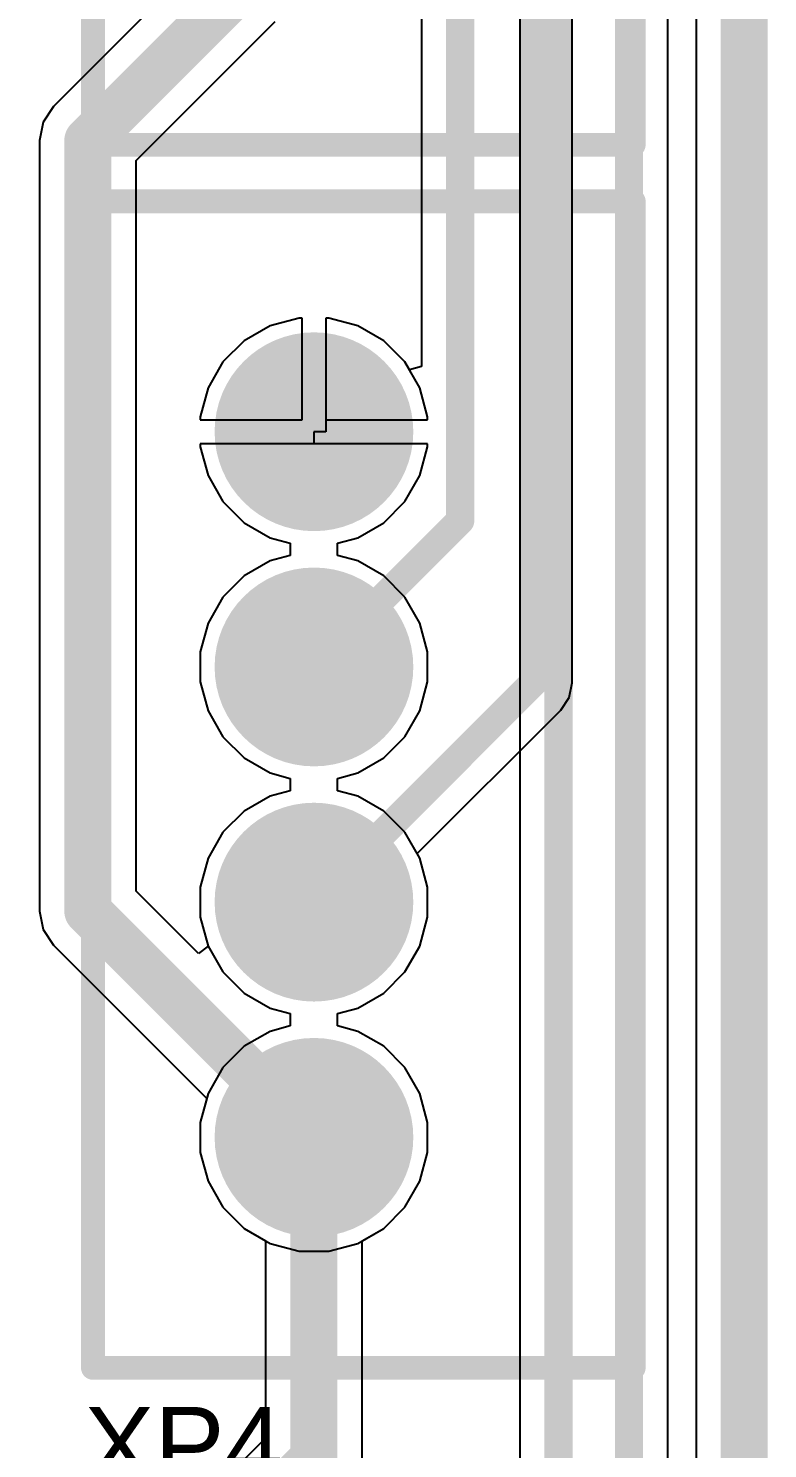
# Model space of a CAD drawing. Header units: inches. Extents: x -0.01 to 4.3, y -0.01 to 7.88.
# Drawn here: x 3.995 to 4.304, y 3.334 to 3.929 of the extents above; entities that cross this region are included whole.
import ezdxf

# ---------------------------------------------------------------- set-up
doc = ezdxf.new("R2010")
doc.units = ezdxf.units.IN
doc.header["$MEASUREMENT"] = 0
for name, color, linetype in [('Bottom Layer', 5, 'Continuous'), ('Bottom Solder', 6, 'Continuous'), ('Mechanical 1', 6, 'Continuous'), ('Multi-Layer', 9, 'Continuous'), ('Pad Holes', 156, 'Continuous'), ('Top Layer', 1, 'Continuous'), ('Top Overlay', 2, 'Continuous'), ('Top Solder', 216, 'Continuous')]:
    doc.layers.add(name, color=color, linetype=linetype)
doc.styles.add('Arial', font='', dxfattribs={"height": 0.2})
doc.styles.get('Arial').set_extended_font_data('Arial')

# ---------------------------------------------------------------- blocks, each defined once
blk = doc.blocks.new('JST_4____13')
at = {"layer": 'Bottom Layer'}
h = blk.add_hatch(color=5, dxfattribs=at)
edge = h.paths.add_edge_path()
edge.add_arc((0, 0), 0.0376, 0, 360)
h = blk.add_hatch(color=5, dxfattribs=at)
edge = h.paths.add_edge_path()
edge.add_arc((0.09843, 0), 0.0376, 0, 360)
h = blk.add_hatch(color=5, dxfattribs=at)
edge = h.paths.add_edge_path()
edge.add_arc((0.19685, 0), 0.0376, 0, 360)
h = blk.add_hatch(color=5, dxfattribs=at)
edge = h.paths.add_edge_path()
edge.add_arc((0.29528, 0), 0.0376, 0, 360)
at = {"layer": 'Bottom Solder'}
h = blk.add_hatch(color=6, dxfattribs=at)
edge = h.paths.add_edge_path()
edge.add_arc((0, 0), 0.0416, 0, 360)
h = blk.add_hatch(color=6, dxfattribs=at)
edge = h.paths.add_edge_path()
edge.add_arc((0.09843, 0), 0.0416, 0, 360)
h = blk.add_hatch(color=6, dxfattribs=at)
edge = h.paths.add_edge_path()
edge.add_arc((0.19685, 0), 0.0416, 0, 360)
h = blk.add_hatch(color=6, dxfattribs=at)
edge = h.paths.add_edge_path()
edge.add_arc((0.29528, 0), 0.0416, 0, 360)
at = {"layer": 'Multi-Layer'}
h = blk.add_hatch(color=9, dxfattribs=at)
edge = h.paths.add_edge_path()
edge.add_arc((0, 0), 0.0376, 0, 360)
h = blk.add_hatch(color=9, dxfattribs=at)
edge = h.paths.add_edge_path()
edge.add_arc((0.09843, 0), 0.0376, 0, 360)
h = blk.add_hatch(color=9, dxfattribs=at)
edge = h.paths.add_edge_path()
edge.add_arc((0.19685, 0), 0.0376, 0, 360)
h = blk.add_hatch(color=9, dxfattribs=at)
edge = h.paths.add_edge_path()
edge.add_arc((0.29528, 0), 0.0376, 0, 360)
at = {"layer": 'Pad Holes'}
h = blk.add_hatch(color=7, dxfattribs=at)
edge = h.paths.add_edge_path()
edge.add_arc((0, 0), 0.02559, 0, 360)
h = blk.add_hatch(color=7, dxfattribs=at)
edge = h.paths.add_edge_path()
edge.add_arc((0.09843, 0), 0.02559, 0, 360)
h = blk.add_hatch(color=7, dxfattribs=at)
edge = h.paths.add_edge_path()
edge.add_arc((0.19685, 0), 0.02559, 0, 360)
h = blk.add_hatch(color=7, dxfattribs=at)
edge = h.paths.add_edge_path()
edge.add_arc((0.29528, 0), 0.02559, 0, 360)
at = {"layer": 'Top Layer'}
h = blk.add_hatch(color=1, dxfattribs=at)
edge = h.paths.add_edge_path()
edge.add_arc((0, 0), 0.0376, 0, 360)
h = blk.add_hatch(color=1, dxfattribs=at)
edge = h.paths.add_edge_path()
edge.add_arc((0.09843, 0), 0.0376, 0, 360)
h = blk.add_hatch(color=1, dxfattribs=at)
edge = h.paths.add_edge_path()
edge.add_arc((0.19685, 0), 0.0376, 0, 360)
h = blk.add_hatch(color=1, dxfattribs=at)
edge = h.paths.add_edge_path()
edge.add_arc((0.29528, 0), 0.0376, 0, 360)
at = {"layer": 'Top Solder'}
h = blk.add_hatch(color=216, dxfattribs=at)
edge = h.paths.add_edge_path()
edge.add_arc((0, 0), 0.0416, 0, 360)
h = blk.add_hatch(color=216, dxfattribs=at)
edge = h.paths.add_edge_path()
edge.add_arc((0.09843, 0), 0.0416, 0, 360)
h = blk.add_hatch(color=216, dxfattribs=at)
edge = h.paths.add_edge_path()
edge.add_arc((0.19685, 0), 0.0416, 0, 360)
h = blk.add_hatch(color=216, dxfattribs=at)
edge = h.paths.add_edge_path()
edge.add_arc((0.29528, 0), 0.0416, 0, 360)
at = {"layer": 'Top Overlay'}
for points in [[(-0.09646, 0.09252, 0.01, 0.01, 0), (-0.09646, -0.13386, 0.01, 0.01, 0)], [(-0.09646, 0.09252, 0.01, 0.01, 0), (0.39173, 0.09252, 0.01, 0.01, 0)], [(0.39173, 0.09252, 0.01, 0.01, 0), (0.39173, -0.13386, 0.01, 0.01, 0)], [(-0.09646, -0.13386, 0.01, 0.01, 0), (0.39173, -0.13386, 0.01, 0.01, 0)]]:
    blk.add_lwpolyline(points, format="xyseb", dxfattribs=at)
for points in [[(-0.09896, 0.09252, 0.005, 0.005, 1), (-0.09396, 0.09252, 0.005, 0.005, 1)], [(-0.09896, 0.09252, 0.005, 0.005, 1), (-0.09396, 0.09252, 0.005, 0.005, 1)], [(0.38923, 0.09252, 0.005, 0.005, 1), (0.39423, 0.09252, 0.005, 0.005, 1)], [(0.38923, 0.09252, 0.005, 0.005, 1), (0.39423, 0.09252, 0.005, 0.005, 1)], [(-0.09896, -0.13386, 0.005, 0.005, 1), (-0.09396, -0.13386, 0.005, 0.005, 1)], [(-0.09896, -0.13386, 0.005, 0.005, 1), (-0.09396, -0.13386, 0.005, 0.005, 1)], [(0.38923, -0.13386, 0.005, 0.005, 1), (0.39423, -0.13386, 0.005, 0.005, 1)], [(0.38923, -0.13386, 0.005, 0.005, 1), (0.39423, -0.13386, 0.005, 0.005, 1)]]:
    blk.add_lwpolyline(points, format="xyseb", close=True, dxfattribs=at)
blk = doc.blocks.new('JST_4____15')
at = {"layer": 'Bottom Layer'}
h = blk.add_hatch(color=5, dxfattribs=at)
edge = h.paths.add_edge_path()
edge.add_arc((0, 0), 0.0376, 0, 360)
h = blk.add_hatch(color=5, dxfattribs=at)
edge = h.paths.add_edge_path()
edge.add_arc((0.09843, 0), 0.0376, 0, 360)
h = blk.add_hatch(color=5, dxfattribs=at)
edge = h.paths.add_edge_path()
edge.add_arc((0.19685, 0), 0.0376, 0, 360)
h = blk.add_hatch(color=5, dxfattribs=at)
edge = h.paths.add_edge_path()
edge.add_arc((0.29528, 0), 0.0376, 0, 360)
at = {"layer": 'Bottom Solder'}
h = blk.add_hatch(color=6, dxfattribs=at)
edge = h.paths.add_edge_path()
edge.add_arc((0, 0), 0.0416, 0, 360)
h = blk.add_hatch(color=6, dxfattribs=at)
edge = h.paths.add_edge_path()
edge.add_arc((0.09843, 0), 0.0416, 0, 360)
h = blk.add_hatch(color=6, dxfattribs=at)
edge = h.paths.add_edge_path()
edge.add_arc((0.19685, 0), 0.0416, 0, 360)
h = blk.add_hatch(color=6, dxfattribs=at)
edge = h.paths.add_edge_path()
edge.add_arc((0.29528, 0), 0.0416, 0, 360)
at = {"layer": 'Multi-Layer'}
h = blk.add_hatch(color=9, dxfattribs=at)
edge = h.paths.add_edge_path()
edge.add_arc((0, 0), 0.0376, 0, 360)
h = blk.add_hatch(color=9, dxfattribs=at)
edge = h.paths.add_edge_path()
edge.add_arc((0.09843, 0), 0.0376, 0, 360)
h = blk.add_hatch(color=9, dxfattribs=at)
edge = h.paths.add_edge_path()
edge.add_arc((0.19685, 0), 0.0376, 0, 360)
h = blk.add_hatch(color=9, dxfattribs=at)
edge = h.paths.add_edge_path()
edge.add_arc((0.29528, 0), 0.0376, 0, 360)
at = {"layer": 'Pad Holes'}
h = blk.add_hatch(color=7, dxfattribs=at)
edge = h.paths.add_edge_path()
edge.add_arc((0, 0), 0.02559, 0, 360)
h = blk.add_hatch(color=7, dxfattribs=at)
edge = h.paths.add_edge_path()
edge.add_arc((0.09843, 0), 0.02559, 0, 360)
h = blk.add_hatch(color=7, dxfattribs=at)
edge = h.paths.add_edge_path()
edge.add_arc((0.19685, 0), 0.02559, 0, 360)
h = blk.add_hatch(color=7, dxfattribs=at)
edge = h.paths.add_edge_path()
edge.add_arc((0.29528, 0), 0.02559, 0, 360)
at = {"layer": 'Top Layer'}
h = blk.add_hatch(color=1, dxfattribs=at)
edge = h.paths.add_edge_path()
edge.add_arc((0, 0), 0.0376, 0, 360)
h = blk.add_hatch(color=1, dxfattribs=at)
edge = h.paths.add_edge_path()
edge.add_arc((0.09843, 0), 0.0376, 0, 360)
h = blk.add_hatch(color=1, dxfattribs=at)
edge = h.paths.add_edge_path()
edge.add_arc((0.19685, 0), 0.0376, 0, 360)
h = blk.add_hatch(color=1, dxfattribs=at)
edge = h.paths.add_edge_path()
edge.add_arc((0.29528, 0), 0.0376, 0, 360)
at = {"layer": 'Top Solder'}
h = blk.add_hatch(color=216, dxfattribs=at)
edge = h.paths.add_edge_path()
edge.add_arc((0, 0), 0.0416, 0, 360)
h = blk.add_hatch(color=216, dxfattribs=at)
edge = h.paths.add_edge_path()
edge.add_arc((0.09843, 0), 0.0416, 0, 360)
h = blk.add_hatch(color=216, dxfattribs=at)
edge = h.paths.add_edge_path()
edge.add_arc((0.19685, 0), 0.0416, 0, 360)
h = blk.add_hatch(color=216, dxfattribs=at)
edge = h.paths.add_edge_path()
edge.add_arc((0.29528, 0), 0.0416, 0, 360)
at = {"layer": 'Top Overlay'}
for points in [[(-0.09646, 0.09252, 0.01, 0.01, 0), (0.39173, 0.09252, 0.01, 0.01, 0)], [(-0.09646, 0.09252, 0.01, 0.01, 0), (-0.09646, -0.13386, 0.01, 0.01, 0)], [(0.39173, 0.09252, 0.01, 0.01, 0), (0.39173, -0.13386, 0.01, 0.01, 0)], [(-0.09646, -0.13386, 0.01, 0.01, 0), (0.39173, -0.13386, 0.01, 0.01, 0)]]:
    blk.add_lwpolyline(points, format="xyseb", dxfattribs=at)
for points in [[(-0.09896, 0.09252, 0.005, 0.005, 1), (-0.09396, 0.09252, 0.005, 0.005, 1)], [(-0.09896, 0.09252, 0.005, 0.005, 1), (-0.09396, 0.09252, 0.005, 0.005, 1)], [(0.38923, 0.09252, 0.005, 0.005, 1), (0.39423, 0.09252, 0.005, 0.005, 1)], [(0.38923, 0.09252, 0.005, 0.005, 1), (0.39423, 0.09252, 0.005, 0.005, 1)], [(-0.09896, -0.13386, 0.005, 0.005, 1), (-0.09396, -0.13386, 0.005, 0.005, 1)], [(-0.09896, -0.13386, 0.005, 0.005, 1), (-0.09396, -0.13386, 0.005, 0.005, 1)], [(0.38923, -0.13386, 0.005, 0.005, 1), (0.39423, -0.13386, 0.005, 0.005, 1)], [(0.38923, -0.13386, 0.005, 0.005, 1), (0.39423, -0.13386, 0.005, 0.005, 1)]]:
    blk.add_lwpolyline(points, format="xyseb", close=True, dxfattribs=at)

msp = doc.modelspace()

# ---------------------------------------------------------------- linework, layer by layer
at = {"layer": 'Bottom Layer'}
for p, q in [((4.27419, 5.11091), (4.27419, 0.11899)), ((4.22222, 3.65482), (4.22222, 4.18667)), ((4.06926, 3.96008), (4.00518, 3.896)), ((4.15918, 3.94913), (4.15918, 3.78709)), ((4.03972, 3.87331), (4.09787, 3.93147)), ((4.00518, 3.896), (4.0008, 3.88944)), ((4.0008, 3.88944), (3.99926, 3.88169)), ((3.99926, 3.88169), (3.99926, 3.55925)), ((4.03972, 3.56763), (4.03972, 3.87331)), ((4.0958, 3.8042), (4.08495, 3.79793)), ((4.10791, 3.80744), (4.0958, 3.8042)), ((4.10917, 3.80744), (4.10791, 3.80744)), ((4.10917, 3.76484), (4.10917, 3.80744)), ((4.12044, 3.80744), (4.11917, 3.80744)), ((4.11917, 3.80744), (4.11917, 3.75984)), ((4.13255, 3.8042), (4.12044, 3.80744)), ((4.1434, 3.79793), (4.13255, 3.8042)), ((4.08495, 3.79793), (4.07608, 3.78907)), ((4.15226, 3.78907), (4.1434, 3.79793)), ((4.07608, 3.78907), (4.06982, 3.77821)), ((4.15418, 3.78575), (4.15226, 3.78907)), ((4.15918, 3.78709), (4.15418, 3.78575)), ((4.06982, 3.77821), (4.06657, 3.76611)), ((4.06657, 3.76611), (4.06657, 3.76484)), ((4.06657, 3.76484), (4.10917, 3.76484)), ((4.11917, 3.75984), (4.11417, 3.75984)), ((4.11417, 3.75984), (4.11417, 3.75484)), ((4.11417, 3.75484), (4.06657, 3.75484)), ((4.06657, 3.75484), (4.06657, 3.75358)), ((4.06657, 3.75358), (4.06982, 3.74147)), ((4.06982, 3.74147), (4.07608, 3.73062)), ((4.07608, 3.73062), (4.08495, 3.72175)), ((4.08495, 3.72175), (4.0958, 3.71549)), ((4.0958, 3.71549), (4.10427, 3.71322)), ((4.10427, 3.71322), (4.10427, 3.70804)), ((4.0958, 3.70577), (4.08495, 3.69951)), ((4.10427, 3.70804), (4.0958, 3.70577)), ((4.08495, 3.69951), (4.07608, 3.69064)), ((4.07608, 3.69064), (4.06982, 3.67979)), ((4.06982, 3.67979), (4.06657, 3.66768)), ((4.06657, 3.66768), (4.06657, 3.65515)), ((4.06657, 3.65515), (4.06982, 3.64304)), ((4.22098, 3.64861), (4.22222, 3.65482)), ((4.15741, 3.5833), (4.21747, 3.64335)), ((4.21747, 3.64335), (4.22098, 3.64861)), ((4.06982, 3.64304), (4.07608, 3.63219)), ((4.07608, 3.63219), (4.08495, 3.62333)), ((4.08495, 3.62333), (4.0958, 3.61706)), ((4.0958, 3.61706), (4.10427, 3.61479)), ((4.10427, 3.61479), (4.10427, 3.60962)), ((4.10427, 3.60962), (4.0958, 3.60735)), ((4.0958, 3.60735), (4.08495, 3.60108)), ((4.08495, 3.60108), (4.07608, 3.59222)), ((4.07608, 3.59222), (4.06982, 3.58136)), ((4.06982, 3.58136), (4.06657, 3.56926)), ((4.15853, 3.58136), (4.15741, 3.5833)), ((4.16177, 3.56926), (4.15853, 3.58136)), ((4.06584, 3.54151), (4.03972, 3.56763)), ((4.06657, 3.56926), (4.06657, 3.55673)), ((4.16177, 3.55673), (4.16177, 3.56926)), ((3.99926, 3.55925), (4.0008, 3.55151)), ((4.06657, 3.55673), (4.06982, 3.54462)), ((4.15853, 3.54462), (4.16177, 3.55673)), ((4.0008, 3.55151), (4.00518, 3.54495)), ((4.00518, 3.54495), (4.06926, 3.48087)), ((4.06984, 3.54458), (4.06584, 3.54151)), ((4.06982, 3.54462), (4.06984, 3.54458)), ((4.15226, 3.53377), (4.15853, 3.54462)), ((4.1434, 3.5249), (4.15226, 3.53377)), ((4.13255, 3.51864), (4.1434, 3.5249)), ((4.12407, 3.51637), (4.13255, 3.51864)), ((4.12407, 3.51119), (4.12407, 3.51637)), ((4.13255, 3.50892), (4.12407, 3.51119)), ((4.1434, 3.50266), (4.13255, 3.50892)), ((4.15226, 3.49379), (4.1434, 3.50266)), ((4.15853, 3.48294), (4.15226, 3.49379)), ((4.16177, 3.47083), (4.15853, 3.48294)), ((4.06926, 3.48087), (4.06657, 3.47083)), ((4.06657, 3.47083), (4.06657, 3.4583)), ((4.16177, 3.4583), (4.16177, 3.47083)), ((4.06657, 3.4583), (4.06982, 3.44619)), ((4.15853, 3.44619), (4.16177, 3.4583)), ((4.06982, 3.44619), (4.07608, 3.43534)), ((4.15226, 3.43534), (4.15853, 3.44619)), ((4.07608, 3.43534), (4.08495, 3.42648)), ((4.1434, 3.42648), (4.15226, 3.43534)), ((4.08495, 3.42648), (4.09394, 3.42129)), ((4.1344, 3.42129), (4.1434, 3.42648)), ((4.09394, 3.42129), (4.09394, 3.33874)), ((4.1344, 3.33036), (4.1344, 3.42129)), ((4.09394, 3.33874), (3.96686, 3.21166))]:
    msp.add_line(p, q, dxfattribs=at)
for points in [[(4.17539, 3.72264, 0.01181, 0.01181, 0), (4.17539, 4.20454, 0.01181, 0.01181, 0)], [(4.206, 3.65482, 0.01181, 0.01181, 0), (4.206, 4.19339, 0.01181, 0.01181, 0)], [(4.01949, 3.88169, 0.01969, 0.01969, 0), (4.11417, 3.97638, 0.01969, 0.01969, 0)], [(4.01949, 3.55925, 0.01969, 0.01969, 0), (4.01949, 3.88169, 0.01969, 0.01969, 0)], [(4.11417, 3.66142, 0.01181, 0.01181, 0), (4.17539, 3.72264, 0.01181, 0.01181, 0)], [(4.11417, 3.56299, 0.01181, 0.01181, 0), (4.206, 3.65482, 0.01181, 0.01181, 0)], [(4.01949, 3.55925, 0.01969, 0.01969, 0), (4.11417, 3.46457, 0.01969, 0.01969, 0)], [(4.11417, 3.33036, 0.01969, 0.01969, 0), (4.11417, 3.46457, 0.01969, 0.01969, 0)], [(3.98116, 3.19736, 0.01969, 0.01969, 0), (4.11417, 3.33036, 0.01969, 0.01969, 0)]]:
    msp.add_lwpolyline(points, format="xyseb", dxfattribs=at)
for points in [[(4.01457, 3.88169, 0.00984, 0.00984, 1), (4.02441, 3.88169, 0.00984, 0.00984, 1)], [(4.01457, 3.88169, 0.00984, 0.00984, 1), (4.02441, 3.88169, 0.00984, 0.00984, 1)], [(4.17244, 3.72264, 0.00591, 0.00591, 1), (4.17835, 3.72264, 0.00591, 0.00591, 1)], [(4.17244, 3.72264, 0.00591, 0.00591, 1), (4.17835, 3.72264, 0.00591, 0.00591, 1)], [(4.11122, 3.66142, 0.00591, 0.00591, 1), (4.11713, 3.66142, 0.00591, 0.00591, 1)], [(4.20305, 3.65482, 0.00591, 0.00591, 1), (4.20895, 3.65482, 0.00591, 0.00591, 1)], [(4.20305, 3.65482, 0.00591, 0.00591, 1), (4.20895, 3.65482, 0.00591, 0.00591, 1)], [(4.01457, 3.55925, 0.00984, 0.00984, 1), (4.02441, 3.55925, 0.00984, 0.00984, 1)], [(4.01457, 3.55925, 0.00984, 0.00984, 1), (4.02441, 3.55925, 0.00984, 0.00984, 1)], [(4.11122, 3.56299, 0.00591, 0.00591, 1), (4.11713, 3.56299, 0.00591, 0.00591, 1)], [(4.10925, 3.46457, 0.00984, 0.00984, 1), (4.11909, 3.46457, 0.00984, 0.00984, 1)], [(4.10925, 3.46457, 0.00984, 0.00984, 1), (4.11909, 3.46457, 0.00984, 0.00984, 1)], [(4.10925, 3.33036, 0.00984, 0.00984, 1), (4.11909, 3.33036, 0.00984, 0.00984, 1)], [(4.10925, 3.33036, 0.00984, 0.00984, 1), (4.11909, 3.33036, 0.00984, 0.00984, 1)]]:
    msp.add_lwpolyline(points, format="xyseb", close=True, dxfattribs=at)
at = {"layer": 'Mechanical 1'}
for points in [[(4.28934, 0.11833, 0.00984, 0.00984, 0), (4.28934, 7.75569, 0.00984, 0.00984, 0)], [(4.29918, 0.11811, 0.00984, 0.00984, 0), (4.29918, 7.75591, 0.00984, 0.00984, 0)]]:
    msp.add_lwpolyline(points, format="xyseb", dxfattribs=at)
at = {"layer": 'Top Layer'}
for p, q in [((4.27419, 5.35918), (4.27419, 0.11899)), ((4.26228, 2.6003), (4.26228, 5.12244)), ((4.20032, 4.24915), (4.20032, 3.26063)), ((4.0958, 3.8042), (4.08495, 3.79793)), ((4.10791, 3.80744), (4.0958, 3.8042)), ((4.10917, 3.80744), (4.10791, 3.80744)), ((4.10917, 3.76484), (4.10917, 3.80744)), ((4.12044, 3.80744), (4.11917, 3.80744)), ((4.11917, 3.80744), (4.11917, 3.76484)), ((4.13255, 3.8042), (4.12044, 3.80744)), ((4.1434, 3.79793), (4.13255, 3.8042)), ((4.08495, 3.79793), (4.07608, 3.78907)), ((4.15226, 3.78907), (4.1434, 3.79793)), ((4.07608, 3.78907), (4.06982, 3.77821)), ((4.15853, 3.77821), (4.15226, 3.78907)), ((4.06982, 3.77821), (4.06657, 3.76611)), ((4.16177, 3.76611), (4.15853, 3.77821)), ((4.06657, 3.76611), (4.06657, 3.76484)), ((4.06657, 3.76484), (4.10917, 3.76484)), ((4.11917, 3.76484), (4.16177, 3.76484)), ((4.16177, 3.76484), (4.16177, 3.76611)), ((4.11417, 3.75484), (4.06657, 3.75484)), ((4.06657, 3.75484), (4.06657, 3.75358)), ((4.06657, 3.75358), (4.06982, 3.74147)), ((4.16177, 3.75484), (4.11417, 3.75484)), ((4.15853, 3.74147), (4.16177, 3.75358)), ((4.16177, 3.75358), (4.16177, 3.75484)), ((4.06982, 3.74147), (4.07608, 3.73062)), ((4.15226, 3.73062), (4.15853, 3.74147)), ((4.07608, 3.73062), (4.08495, 3.72175)), ((4.1434, 3.72175), (4.15226, 3.73062)), ((4.08495, 3.72175), (4.0958, 3.71549)), ((4.13255, 3.71549), (4.1434, 3.72175)), ((4.0958, 3.71549), (4.10427, 3.71322)), ((4.12407, 3.71322), (4.13255, 3.71549)), ((4.10427, 3.71322), (4.10427, 3.70804)), ((4.12407, 3.70804), (4.12407, 3.71322)), ((4.0958, 3.70577), (4.08495, 3.69951)), ((4.10427, 3.70804), (4.0958, 3.70577)), ((4.13255, 3.70577), (4.12407, 3.70804)), ((4.1434, 3.69951), (4.13255, 3.70577)), ((4.08495, 3.69951), (4.07608, 3.69064)), ((4.15226, 3.69064), (4.1434, 3.69951)), ((4.07608, 3.69064), (4.06982, 3.67979)), ((4.15853, 3.67979), (4.15226, 3.69064)), ((4.06982, 3.67979), (4.06657, 3.66768)), ((4.16177, 3.66768), (4.15853, 3.67979)), ((4.06657, 3.66768), (4.06657, 3.65515)), ((4.16177, 3.65515), (4.16177, 3.66768)), ((4.06657, 3.65515), (4.06982, 3.64304)), ((4.15853, 3.64304), (4.16177, 3.65515)), ((4.06982, 3.64304), (4.07608, 3.63219)), ((4.15226, 3.63219), (4.15853, 3.64304)), ((4.07608, 3.63219), (4.08495, 3.62333)), ((4.1434, 3.62333), (4.15226, 3.63219)), ((4.08495, 3.62333), (4.0958, 3.61706)), ((4.13255, 3.61706), (4.1434, 3.62333)), ((4.0958, 3.61706), (4.10427, 3.61479)), ((4.10427, 3.61479), (4.10427, 3.60962)), ((4.12407, 3.61479), (4.13255, 3.61706)), ((4.12407, 3.60962), (4.12407, 3.61479)), ((4.10427, 3.60962), (4.0958, 3.60735)), ((4.13255, 3.60735), (4.12407, 3.60962)), ((4.0958, 3.60735), (4.08495, 3.60108)), ((4.1434, 3.60108), (4.13255, 3.60735)), ((4.08495, 3.60108), (4.07608, 3.59222)), ((4.15226, 3.59222), (4.1434, 3.60108)), ((4.07608, 3.59222), (4.06982, 3.58136)), ((4.15853, 3.58136), (4.15226, 3.59222)), ((4.06982, 3.58136), (4.06657, 3.56926)), ((4.16177, 3.56926), (4.15853, 3.58136)), ((4.06657, 3.56926), (4.06657, 3.55673)), ((4.16177, 3.55673), (4.16177, 3.56926)), ((4.06657, 3.55673), (4.06982, 3.54462)), ((4.15853, 3.54462), (4.16177, 3.55673)), ((4.06982, 3.54462), (4.07608, 3.53377)), ((4.15226, 3.53377), (4.15853, 3.54462)), ((4.07608, 3.53377), (4.08495, 3.5249)), ((4.1434, 3.5249), (4.15226, 3.53377)), ((4.08495, 3.5249), (4.0958, 3.51864)), ((4.13255, 3.51864), (4.1434, 3.5249)), ((4.0958, 3.51864), (4.10427, 3.51637)), ((4.12407, 3.51637), (4.13255, 3.51864)), ((4.10427, 3.51637), (4.10427, 3.51119)), ((4.12407, 3.51119), (4.12407, 3.51637)), ((4.0958, 3.50892), (4.08495, 3.50266)), ((4.10427, 3.51119), (4.0958, 3.50892)), ((4.13255, 3.50892), (4.12407, 3.51119)), ((4.1434, 3.50266), (4.13255, 3.50892)), ((4.08495, 3.50266), (4.07608, 3.49379)), ((4.15226, 3.49379), (4.1434, 3.50266)), ((4.07608, 3.49379), (4.06982, 3.48294)), ((4.15853, 3.48294), (4.15226, 3.49379)), ((4.06982, 3.48294), (4.06657, 3.47083)), ((4.16177, 3.47083), (4.15853, 3.48294)), ((4.06657, 3.47083), (4.06657, 3.4583)), ((4.16177, 3.4583), (4.16177, 3.47083)), ((4.06657, 3.4583), (4.06982, 3.44619)), ((4.15853, 3.44619), (4.16177, 3.4583)), ((4.06982, 3.44619), (4.07608, 3.43534)), ((4.15226, 3.43534), (4.15853, 3.44619)), ((4.07608, 3.43534), (4.08495, 3.42648)), ((4.1434, 3.42648), (4.15226, 3.43534)), ((4.08495, 3.42648), (4.0958, 3.42021)), ((4.13255, 3.42021), (4.1434, 3.42648)), ((4.0958, 3.42021), (4.10791, 3.41697)), ((4.12044, 3.41697), (4.13255, 3.42021)), ((4.10791, 3.41697), (4.12044, 3.41697))]:
    msp.add_line(p, q, dxfattribs=at)
for points in [[(4.24606, 2.6003, 0.01181, 0.01181, 0), (4.24606, 5.12244, 0.01181, 0.01181, 0)], [(4.21654, 2.68229, 0.01181, 0.01181, 0), (4.21654, 4.25587, 0.01181, 0.01181, 0)]]:
    msp.add_lwpolyline(points, format="xyseb", dxfattribs=at)

# ---------------------------------------------------------------- block references
at = {"rotation": 90}
for name, p in [('JST_4____15', (4.11417, 3.97638)), ('JST_4____13', (4.11417, 3.46457))]:
    msp.add_blockref(name, p, dxfattribs=at)

# ---------------------------------------------------------------- texts
at = {"layer": 'Top Overlay', "style": 'Arial'}
msp.add_text('XP4', height=0.031496, dxfattribs=at).set_placement((4.01802, 3.32026))

doc.saveas('drawing.dxf')
